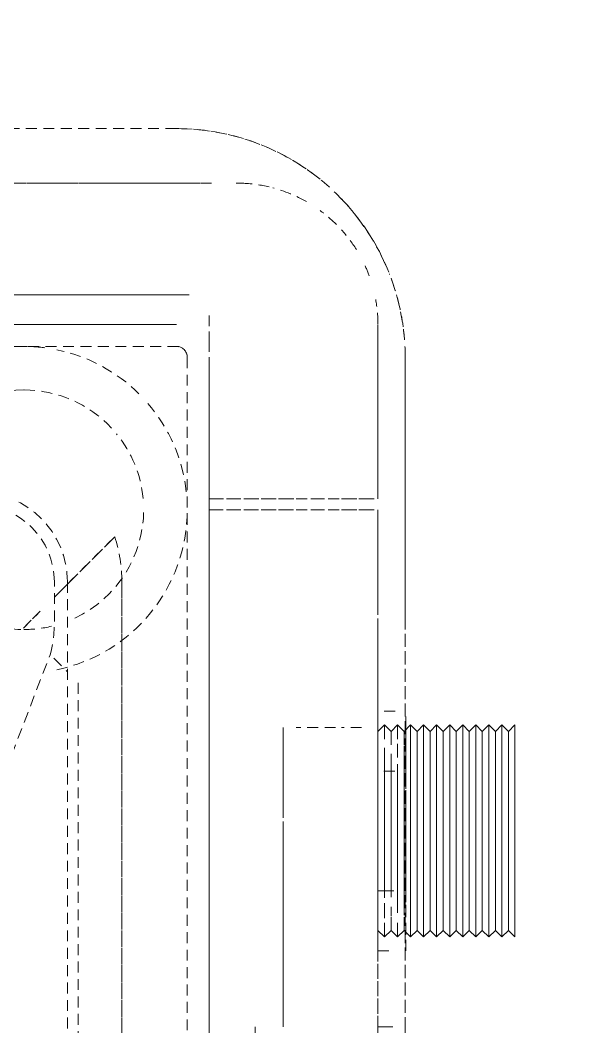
# Model space of a CAD drawing. Header units: millimetres. Extents: x -10915 to 62537, y -37640 to 44223.
# Drawn here: x 8009.2 to 8062, y 9044.8 to 9137.2 of the extents above; entities that cross this region are included whole.
import ezdxf

# ---------------------------------------------------------------- set-up
doc = ezdxf.new("R2010")
doc.units = ezdxf.units.MM
doc.linetypes.add('200_ШТРИХ_ш1п0_6_', pattern=[1.6, 1, -0.6])
doc.layers.add('Перекрытие штриховка', color=7, linetype='Continuous', lineweight=18)
doc.layers.add('Сантехника', color=7, linetype='Continuous', lineweight=18)

# ---------------------------------------------------------------- blocks, each defined once
blk = doc.blocks.new('Reece_Tap_Wolfen_Drinking-Fountain - 10 L_Stainless Steel-V42-План полов 4-го этажа')
at = {"layer": 'Сантехника', "lineweight": 9}
for p, q in [((-100.233, 165.07), (-99.634, 164.472)), ((-90.502, 165.07), (-100.233, 165.07)), ((-98.002, 165.07), (-90.502, 165.07)), ((-90.502, 165.07), (-83.002, 165.07)), ((-80.77, 165.07), (-90.502, 165.07)), ((-81.369, 164.472), (-80.77, 165.07)), ((-99.634, 164.472), (-100.233, 163.873)), ((-100.233, 163.873), (-99.634, 163.275)), ((-90.502, 163.873), (-100.233, 163.873)), ((-90.502, 164.472), (-99.634, 164.472)), ((-81.369, 164.472), (-90.502, 164.472)), ((-80.77, 163.873), (-90.502, 163.873)), ((-80.77, 163.873), (-81.369, 164.472)), ((-81.369, 163.275), (-80.77, 163.873)), ((-99.634, 163.275), (-100.233, 162.676)), ((-90.502, 163.275), (-99.634, 163.275)), ((-81.369, 163.275), (-90.502, 163.275)), ((-80.77, 162.676), (-81.369, 163.275)), ((-100.233, 162.676), (-99.634, 162.077)), ((-90.502, 162.676), (-100.233, 162.676)), ((-99.634, 162.077), (-100.233, 161.479)), ((-90.502, 162.077), (-99.634, 162.077)), ((-80.77, 162.676), (-90.502, 162.676)), ((-81.369, 162.077), (-90.502, 162.077)), ((-81.369, 162.077), (-80.77, 162.676)), ((-80.77, 161.479), (-81.369, 162.077)), ((-100.233, 161.479), (-99.634, 160.88)), ((-90.502, 161.479), (-100.233, 161.479)), ((-99.634, 160.88), (-100.233, 160.282)), ((-90.502, 160.88), (-99.634, 160.88)), ((-80.77, 161.479), (-90.502, 161.479)), ((-81.369, 160.88), (-90.502, 160.88)), ((-81.369, 160.88), (-80.77, 161.479)), ((-80.77, 160.282), (-81.369, 160.88)), ((-100.233, 160.282), (-99.634, 159.683)), ((-90.502, 160.282), (-100.233, 160.282)), ((-80.77, 160.282), (-90.502, 160.282)), ((-81.369, 159.683), (-80.77, 160.282)), ((-99.634, 159.683), (-100.233, 159.085)), ((-100.233, 159.085), (-99.634, 158.486)), ((-90.502, 159.085), (-100.233, 159.085)), ((-90.502, 159.683), (-99.634, 159.683)), ((-81.369, 159.683), (-90.502, 159.683)), ((-80.77, 159.085), (-90.502, 159.085)), ((-80.77, 159.085), (-81.369, 159.683)), ((-81.369, 158.486), (-80.77, 159.085)), ((-99.634, 158.486), (-100.233, 157.887)), ((-90.502, 158.486), (-99.634, 158.486)), ((-81.369, 158.486), (-90.502, 158.486)), ((-80.77, 157.887), (-81.369, 158.486)), ((-100.233, 157.887), (-99.634, 157.289)), ((-90.502, 157.887), (-100.233, 157.887)), ((-99.634, 157.289), (-100.233, 156.69)), ((-90.502, 157.289), (-99.634, 157.289)), ((-80.77, 157.887), (-90.502, 157.887)), ((-81.369, 157.289), (-90.502, 157.289)), ((-81.369, 157.289), (-80.77, 157.887)), ((-80.77, 156.69), (-81.369, 157.289)), ((-100.233, 156.69), (-99.634, 156.092)), ((-90.502, 156.69), (-100.233, 156.69)), ((-80.77, 156.69), (-90.502, 156.69)), ((-81.369, 156.092), (-80.77, 156.69)), ((-99.634, 156.092), (-100.233, 155.493)), ((-100.233, 155.493), (-99.634, 154.894)), ((-90.502, 155.493), (-100.233, 155.493)), ((-90.502, 156.092), (-99.634, 156.092)), ((-81.369, 156.092), (-90.502, 156.092)), ((-80.77, 155.493), (-90.502, 155.493)), ((-80.77, 155.493), (-81.369, 156.092)), ((-81.369, 154.894), (-80.77, 155.493))]:
    blk.add_line(p, q, dxfattribs=at)
at = {"layer": 'Сантехника', "color": 251, "lineweight": 9, "true_color": 0x666666}
for p, q in [((-90.502, 165.07), (-97.53, 165.07)), ((-83.473, 165.07), (-90.502, 165.07)), ((-91.249, 163.873), (-97.53, 163.873)), ((-92.201, 164.472), (-97.423, 164.472)), ((-83.83, 164.472), (-90.502, 164.472)), ((-84.011, 163.873), (-90.502, 163.873)), ((-92.201, 163.275), (-97.423, 163.275)), ((-84.363, 163.275), (-90.502, 163.275)), ((-92.816, 162.676), (-97.53, 162.676)), ((-92.359, 162.077), (-97.423, 162.077)), ((-90.502, 162.077), (-92.201, 162.077)), ((-90.502, 162.676), (-91.992, 162.676)), ((-83.473, 162.676), (-90.502, 162.676)), ((-83.581, 162.077), (-90.502, 162.077)), ((-92.816, 161.479), (-97.53, 161.479)), ((-93.084, 160.88), (-97.423, 160.88)), ((-90.502, 161.479), (-92.726, 161.479)), ((-90.502, 160.88), (-92.201, 160.88)), ((-83.473, 161.479), (-90.502, 161.479)), ((-83.581, 160.88), (-90.502, 160.88)), ((-93.447, 160.282), (-97.53, 160.282)), ((-90.502, 160.282), (-92.816, 160.282)), ((-83.473, 160.282), (-90.502, 160.282)), ((-94.15, 159.085), (-97.53, 159.085)), ((-90.502, 159.683), (-97.423, 159.683)), ((-90.502, 159.085), (-92.816, 159.085)), ((-83.581, 159.683), (-90.502, 159.683)), ((-83.473, 159.085), (-90.502, 159.085)), ((-90.502, 158.486), (-97.423, 158.486)), ((-83.581, 158.486), (-90.502, 158.486)), ((-90.502, 157.887), (-97.53, 157.887)), ((-90.502, 157.289), (-97.423, 157.289)), ((-83.473, 157.887), (-90.502, 157.887)), ((-83.581, 157.289), (-90.502, 157.289)), ((-90.502, 156.69), (-97.53, 156.69)), ((-83.473, 156.69), (-90.502, 156.69)), ((-90.502, 155.493), (-97.53, 155.493)), ((-90.502, 156.092), (-97.423, 156.092)), ((-83.581, 156.092), (-90.502, 156.092)), ((-83.473, 155.493), (-90.502, 155.493))]:
    blk.add_line(p, q, dxfattribs=at)
at = {"layer": 'Сантехника', "linetype": '200_ШТРИХ_ш1п0_6_'}
for p, q in [((134, 155), (-134, 155)), ((-100.028, 155.046), (-101.502, 155.046)), ((-100.233, 155.046), (-98.929, 155.046)), ((-93.252, 155.046), (-96.002, 155.046)), ((-92.702, 155.046), (-88.302, 155.046)), ((-92.702, 155.046), (-88.302, 155.046)), ((-85.002, 155.046), (-87.752, 155.046)), ((-82.074, 155.046), (-80.77, 155.046)), ((-79.502, 155.046), (-80.975, 155.046)), ((-136.365, 137), (-134.507, 137)), ((-155, 134), (-155, -134)), ((-113.375, 124), (91.412, 124)), ((-113.172, 124), (-111.974, 122.802)), ((-111.974, 122.802), (-113.172, 124)), ((-109.75, 122.802), (-113.375, 122.802)), ((-94.499, 117.742), (-106.665, 122.407))]:
    blk.add_line(p, q, dxfattribs=at)
at = {"layer": 'Сантехника', "color": 251, "linetype": '200_ШТРИХ_ш1п0_6_', "true_color": 0x666666}
for p, q in [((-110, 155), (-134, 155)), ((-112.494, 155), (-114, 155)), ((-110, 155), (-114, 155)), ((-111.736, 155), (-112.494, 155)), ((-110, 155), (-111.736, 155)), ((-110, 155), (110, 155)), ((110, 155), (-110, 155)), ((-95.265, 155.046), (-96.002, 155.046)), ((-85.002, 155.046), (-85.739, 155.046)), ((-121, 152.5), (-136.994, 152.5)), ((-121, 149.142), (-121, 152.166)), ((-120, 152.5), (-111.805, 152.5)), ((-120, 149.142), (-120, 152.154)), ((-121, 145), (-121, 148.941)), ((-120, 145), (-120, 148.926)), ((-121, 140.176), (-121, 144.766)), ((-120, 140.176), (-120, 144.748)), ((-121, 137), (-121, 139.925)), ((-120, 137), (-120, 139.906)), ((-149.994, 77.598), (-149.994, 137.235)), ((-137.846, 137), (-136.365, 137)), ((-134.507, 137), (-136.365, 137)), ((-134, 137), (-121, 137)), ((-120, 137), (-121, 137)), ((120, 137), (-120, 137)), ((-139.732, 135.185), (-139.732, 77.526)), ((-155, 134), (-155, 110)), ((-137, 134), (-137, 77.598)), ((-11.048, 129), (-113.375, 129)), ((-113.375, 129), (-11.048, 129)), ((-117.51, 128.338), (-113.172, 124)), ((-113.172, 124), (-117.51, 128.338)), ((-104.106, 125), (91.412, 125)), ((-104.106, 125), (91.412, 125)), ((-106.363, 122.743), (-105.106, 124)), ((-106.363, 122.743), (-105.106, 124)), ((-110.675, 121.503), (-109.139, 119.967)), ((-109.139, 119.967), (-110.675, 121.503))]:
    blk.add_line(p, q, dxfattribs=at)
at = {"layer": 'Сантехника', "color": 253, "linetype": '200_ШТРИХ_ш1п0_6_', "true_color": 0xa3a3a3}
for p, q in [((110, 155), (-110, 155)), ((-98.28, 155.046), (-100.028, 155.046)), ((-96.002, 155.046), (-100.028, 155.046)), ((-95.367, 155.046), (-93.02, 155.046)), ((-93.252, 155.046), (-95.265, 155.046)), ((-87.752, 155.046), (-93.252, 155.046)), ((-93.02, 155.046), (-90.502, 155.046)), ((-92.407, 155.046), (-90.502, 155.046)), ((-92.407, 155.046), (-90.502, 155.046)), ((-90.502, 155.046), (-85.636, 155.046)), ((-89.932, 155.046), (-89.402, 155.046)), ((-89.932, 155.046), (-89.402, 155.046)), ((-88.946, 155.046), (-88.302, 155.046)), ((-88.946, 155.046), (-88.302, 155.046)), ((-85.739, 155.046), (-87.752, 155.046)), ((-80.975, 155.046), (-85.002, 155.046)), ((-80.975, 155.046), (-82.724, 155.046)), ((-101.502, 154.076), (-101.502, 152.5)), ((-96.002, 154.035), (-96.002, 152.5)), ((-96.002, 154.035), (-96.002, 152.5)), ((-85.002, 152.5), (-85.002, 153.953)), ((-85.002, 152.5), (-85.002, 153.953)), ((-79.502, 152.5), (-79.502, 153.912)), ((-136.994, 152.5), (-121, 152.5)), ((-121, 152.166), (-121, 149.142)), ((-111.805, 152.5), (-120, 152.5)), ((-120, 152.5), (-111.805, 152.5)), ((-120, 152.154), (-120, 149.142)), ((-120, 152.154), (-120, 149.142)), ((-111.805, 152.5), (-110.334, 152.5)), ((-110, 152.5), (109.924, 152.5)), ((-121, 148.941), (-121, 145)), ((-120, 148.926), (-120, 145)), ((-120, 148.926), (-120, 145)), ((-121, 144.766), (-121, 140.176)), ((-120, 144.748), (-120, 140.176)), ((-120, 144.748), (-120, 140.176)), ((-54.355, 141.218), (-72.514, 141.218)), ((-49.801, 141.218), (-72.514, 141.218)), ((-121, 139.925), (-121, 137)), ((-120, 139.906), (-120, 137)), ((-120, 139.906), (-120, 137)), ((-149.994, 137.235), (-149.994, 100)), ((-134.507, 137), (-136.365, 137)), ((-136.365, 137), (-134.507, 137)), ((-121, 137), (-134, 137)), ((-121, 137), (-120, 137)), ((-120, 137), (120, 137)), ((120, 137), (-120, 137)), ((-139.732, 77.526), (-139.732, 135.185)), ((-134, 135), (134, 135)), ((-134, 135), (134, 135)), ((-137, 77.598), (-137, 134)), ((-135, -134), (-135, 134)), ((-135, -134), (-135, 134))]:
    blk.add_line(p, q, dxfattribs=at)
at = {"layer": 'Сантехника', "color": 253, "lineweight": 9, "true_color": 0xa3a3a3}
for p, q in [((-99.634, 154.894), (-100.233, 154.296)), ((-98.411, 154.894), (-99.634, 154.894)), ((-90.502, 154.894), (-96.701, 154.894)), ((-84.423, 154.894), (-90.502, 154.894)), ((-81.369, 154.894), (-82.593, 154.894)), ((-80.77, 154.296), (-81.369, 154.894)), ((-65.338, 155), (-72.514, 155)), ((-71.679, 155), (-72.514, 155)), ((-100.233, 154.296), (-99.634, 153.697)), ((-99.634, 153.697), (-100.233, 153.099)), ((-98.411, 153.697), (-99.634, 153.697)), ((-90.502, 153.697), (-96.58, 153.697)), ((-84.423, 153.697), (-90.502, 153.697)), ((-81.369, 153.697), (-82.593, 153.697)), ((-81.369, 153.697), (-80.77, 154.296)), ((-80.77, 153.099), (-81.369, 153.697)), ((-72.514, 153.86), (-72.514, 152.5)), ((-100.233, 153.099), (-99.634, 152.5)), ((-98.929, 153.099), (-100.233, 153.099)), ((-90.502, 153.099), (-96.647, 153.099)), ((-84.357, 153.099), (-90.502, 153.099)), ((-80.77, 153.099), (-82.074, 153.099)), ((-81.369, 152.5), (-80.77, 153.099))]:
    blk.add_line(p, q, dxfattribs=at)
at = {"layer": 'Сантехника', "color": 9, "lineweight": 9, "true_color": 0xc7c7c7}
for p, q in [((-97.423, 154.894), (-98.33, 154.894)), ((-96.701, 154.894), (-98.33, 154.894)), ((-90.502, 154.894), (-96.358, 154.894)), ((-84.423, 154.894), (-90.502, 154.894)), ((-82.759, 154.894), (-84.423, 154.894)), ((-98.929, 154.296), (-100.233, 154.296)), ((-98.929, 154.296), (-100.233, 154.296)), ((-96.58, 153.697), (-97.587, 153.697)), ((-90.502, 154.296), (-96.647, 154.296)), ((-90.502, 153.697), (-96.58, 153.697)), ((-84.357, 154.296), (-90.502, 154.296)), ((-84.423, 153.697), (-89.755, 153.697)), ((-82.673, 153.697), (-83.521, 153.697)), ((-82.673, 153.697), (-83.521, 153.697)), ((-80.77, 154.296), (-82.074, 154.296)), ((-96.647, 153.099), (-98.124, 153.099)), ((-90.502, 153.099), (-96.647, 153.099)), ((-84.357, 153.099), (-90.128, 153.099)), ((-82.494, 153.099), (-83.869, 153.099)), ((-82.494, 153.099), (-83.473, 153.099)), ((-98.411, 152.5), (-99.634, 152.5)), ((-90.502, 152.5), (-96.58, 152.5)), ((-96.314, 152.5), (-90.502, 152.5)), ((-96.314, 152.5), (-90.502, 152.5)), ((-90.502, 152.5), (-84.689, 152.5)), ((-90.502, 152.5), (-84.689, 152.5)), ((-84.423, 152.5), (-90.502, 152.5)), ((-81.369, 152.5), (-82.593, 152.5)), ((-72.514, 152.5), (-71.679, 152.5)), ((-72.514, 152.5), (-69.232, 152.5))]:
    blk.add_line(p, q, dxfattribs=at)
at = {"layer": 'Сантехника', "color": 9, "linetype": '200_ШТРИХ_ш1п0_6_', "true_color": 0xc7c7c7}
for p, q in [((-97.053, 155.046), (-98.28, 155.046)), ((-97.383, 155.046), (-96.044, 155.046)), ((-95.367, 155.046), (-90.502, 155.046)), ((-92.702, 155.046), (-92.407, 155.046)), ((-92.702, 155.046), (-92.407, 155.046)), ((-90.502, 155.046), (-89.932, 155.046)), ((-90.502, 155.046), (-89.932, 155.046)), ((-90.502, 155.046), (-85.636, 155.046)), ((-89.402, 155.046), (-88.946, 155.046)), ((-89.402, 155.046), (-88.946, 155.046)), ((-84.959, 155.046), (-83.621, 155.046)), ((-82.724, 155.046), (-83.951, 155.046)), ((-111.805, 152.5), (-120, 152.5)), ((-120, 152.5), (-111.805, 152.5)), ((-120, 152.154), (-120, 149.142)), ((-120, 149.142), (-120, 152.154)), ((-110.334, 152.5), (-111.805, 152.5)), ((-111.805, 152.5), (-110.334, 152.5)), ((-98.28, 152.5), (-110, 152.5)), ((-110, 152.5), (-98.28, 152.5)), ((-101.502, 152.5), (-96.002, 152.5)), ((-98.929, 152.5), (-100.233, 152.5)), ((-98.929, 152.5), (-99.901, 152.5)), ((-96.002, 152.5), (-85.002, 152.5)), ((-90.502, 152.5), (-95.367, 152.5)), ((-88.302, 152.5), (-92.702, 152.5)), ((-88.302, 152.5), (-92.702, 152.5)), ((-85.636, 152.5), (-90.502, 152.5)), ((-85.002, 152.5), (-79.502, 152.5)), ((-72.514, 152.5), (-82.724, 152.5)), ((-82.724, 152.5), (-72.514, 152.5)), ((-80.77, 152.5), (-82.074, 152.5)), ((-72.514, 152.5), (-71.679, 152.5)), ((-72.514, 152.5), (-49.801, 152.5)), ((-100, 151), (-100, 149.142)), ((-120, 148.926), (-120, 145)), ((-120, 145), (-120, 148.926)), ((-100, 148.617), (-100, 145)), ((-120, 144.748), (-120, 140.176)), ((-120, 140.176), (-120, 144.748)), ((-90.371, 143.804), (-100, 143.804)), ((-72.514, 143.804), (-100, 143.804)), ((-90.371, 143.804), (-72.514, 143.804)), ((-120, 139.906), (-120, 137)), ((-120, 137), (-120, 139.906)), ((-121, 137), (-134, 137)), ((-134, 137), (-121, 137)), ((-120, 137), (120, 137)), ((120, 137), (-120, 137))]:
    blk.add_line(p, q, dxfattribs=at)
at = {"layer": 'Сантехника', "color": 254, "linetype": '200_ШТРИХ_ш1п0_6_', "true_color": 0xdddddd}
for p, q in [((-89.184, 155.046), (-91.925, 155.046)), ((-96.002, 154.035), (-96.002, 152.5)), ((-85.002, 153.953), (-85.002, 152.5)), ((-111.805, 152.5), (-120, 152.5)), ((-120, 152.154), (-120, 149.142)), ((-110.334, 152.5), (-111.805, 152.5)), ((-111.805, 152.5), (-110.334, 152.5)), ((-100, 152.5), (-110, 152.5)), ((-110, 152.5), (-100, 152.5)), ((-100, 152.5), (-98.28, 152.5)), ((-100, 152.5), (-98.717, 152.5)), ((-96.997, 152.5), (-98.28, 152.5)), ((-98.28, 152.5), (-96.997, 152.5)), ((-98.28, 152.5), (-97.053, 152.5)), ((-96.044, 152.5), (-97.383, 152.5)), ((-96.002, 152.5), (-95.265, 152.5)), ((-93.02, 152.5), (-95.367, 152.5)), ((-90.502, 152.5), (-93.02, 152.5)), ((-85.636, 152.5), (-90.502, 152.5)), ((-85.739, 152.5), (-85.002, 152.5)), ((-83.621, 152.5), (-84.959, 152.5)), ((-82.724, 152.5), (-84.006, 152.5)), ((-84.006, 152.5), (-82.724, 152.5)), ((-83.951, 152.5), (-82.724, 152.5)), ((-82.724, 152.5), (-72.514, 152.5)), ((-72.514, 152.5), (-82.724, 152.5)), ((-100, 151), (-100, 149.142)), ((-120, 148.926), (-120, 145)), ((-100, 148.617), (-100, 145)), ((-120, 144.748), (-120, 140.176)), ((-97.021, 143.804), (-100, 143.804)), ((-72.514, 143.804), (-100, 143.804)), ((-90.371, 143.804), (-97.021, 143.804)), ((-90.371, 143.804), (-72.514, 143.804)), ((-120, 139.906), (-120, 137)), ((120, 137), (-120, 137))]:
    blk.add_line(p, q, dxfattribs=at)
at = {"layer": 'Сантехника', "color": 254, "lineweight": 9, "true_color": 0xdddddd}
for p, q in [((-97.254, 154.296), (-98.51, 154.296)), ((-97.53, 154.296), (-98.51, 154.296)), ((-90.502, 154.296), (-96.647, 154.296)), ((-84.357, 154.296), (-89.382, 154.296)), ((-82.982, 154.296), (-84.357, 154.296)), ((-96.58, 152.5), (-98.33, 152.5)), ((-97.423, 152.5), (-98.33, 152.5)), ((-98.002, 152.5), (-96.997, 152.5)), ((-98.002, 152.5), (-96.997, 152.5)), ((-90.502, 152.5), (-96.58, 152.5)), ((-84.423, 152.5), (-90.502, 152.5)), ((-82.673, 152.5), (-84.423, 152.5)), ((-84.006, 152.5), (-83.002, 152.5)), ((-82.673, 152.5), (-83.581, 152.5))]:
    blk.add_line(p, q, dxfattribs=at)
at = {"layer": 'Сантехника', "color": 254, "linetype": '200_ШТРИХ_ш1п0_6_', "true_color": 0xeaeaea}
for p, q in [((-110.334, 152.5), (-111.805, 152.5)), ((-100, 152.5), (-110, 152.5)), ((-100, 152.5), (-98.28, 152.5)), ((-100, 152.5), (-98.717, 152.5)), ((-98.316, 152.5), (-97.021, 152.5)), ((-98.28, 152.5), (-96.997, 152.5)), ((-85.636, 152.5), (-95.367, 152.5)), ((-95.367, 152.5), (-85.636, 152.5)), ((-95.265, 152.5), (-94.391, 152.5)), ((-94.391, 152.5), (-93.252, 152.5)), ((-92.627, 152.5), (-92.702, 152.5)), ((-91.071, 152.5), (-92.702, 152.5)), ((-91.071, 152.5), (-92.627, 152.5)), ((-91.925, 152.5), (-89.078, 152.5)), ((-88.596, 152.5), (-90.502, 152.5)), ((-88.946, 152.5), (-90.502, 152.5)), ((-88.596, 152.5), (-88.946, 152.5)), ((-87.752, 152.5), (-85.739, 152.5)), ((-84.006, 152.5), (-82.724, 152.5)), ((-82.724, 152.5), (-84.006, 152.5)), ((-82.724, 152.5), (-72.514, 152.5)), ((-72.514, 152.5), (-82.724, 152.5)), ((-100, 151), (-100, 149.142)), ((-100, 148.617), (-100, 145)), ((-92.742, 143.804), (-100, 143.804)), ((-72.514, 143.804), (-100, 143.804)), ((-90.371, 143.804), (-92.742, 143.804)), ((-90.371, 143.804), (-72.514, 143.804)), ((-120, 137), (120, 137)), ((-120, 137), (120, 137))]:
    blk.add_line(p, q, dxfattribs=at)
at = {"layer": 'Сантехника', "color": 7, "linetype": '200_ШТРИХ_ш1п0_6_', "true_color": 0xfdfdfd}
for p, q in [((-98.28, 152.5), (-100, 152.5)), ((-100, 152.5), (-98.28, 152.5)), ((-98.28, 152.5), (-100, 152.5)), ((-100, 152.5), (-98.28, 152.5)), ((-100, 152.5), (-98.717, 152.5)), ((-100, 152.5), (-98.28, 152.5)), ((-100, 152.5), (-98.717, 152.5)), ((-100, 152.5), (-98.28, 152.5)), ((-100, 152.5), (-98.717, 152.5)), ((-100, 152.5), (-98.28, 152.5)), ((-100, 152.5), (-98.717, 152.5)), ((-100, 152.5), (-98.28, 152.5)), ((-100, 152.5), (-98.717, 152.5)), ((-100, 152.5), (-98.28, 152.5)), ((-100, 152.5), (-98.717, 152.5)), ((-100, 152.5), (-98.28, 152.5)), ((-100, 152.5), (-98.717, 152.5)), ((-100, 152.5), (-98.28, 152.5)), ((-100, 152.5), (-98.717, 152.5)), ((-100, 152.5), (-98.28, 152.5)), ((-100, 152.5), (-98.717, 152.5)), ((-100, 152.5), (-98.28, 152.5)), ((-100, 152.5), (-98.717, 152.5)), ((-100, 152.5), (-98.28, 152.5)), ((-100, 152.5), (-98.717, 152.5)), ((-100, 152.5), (-98.28, 152.5)), ((-100, 152.5), (-98.717, 152.5)), ((-100, 152.5), (-98.28, 152.5)), ((-100, 152.5), (-98.717, 152.5)), ((-100, 152.5), (-98.28, 152.5)), ((-100, 152.5), (-98.717, 152.5)), ((-100, 152.5), (-98.28, 152.5)), ((-100, 152.5), (-98.717, 152.5)), ((-100, 152.5), (-98.28, 152.5)), ((-100, 152.5), (-98.717, 152.5)), ((-100, 152.5), (-98.28, 152.5)), ((-100, 152.5), (-98.717, 152.5)), ((-100, 152.5), (-98.28, 152.5)), ((-100, 152.5), (-98.717, 152.5)), ((-98.316, 152.5), (-97.021, 152.5)), ((-98.316, 152.5), (-97.021, 152.5)), ((-98.316, 152.5), (-97.021, 152.5)), ((-98.316, 152.5), (-97.021, 152.5)), ((-98.316, 152.5), (-97.021, 152.5)), ((-98.316, 152.5), (-97.021, 152.5)), ((-98.316, 152.5), (-97.021, 152.5)), ((-98.316, 152.5), (-97.021, 152.5)), ((-98.316, 152.5), (-97.021, 152.5)), ((-98.316, 152.5), (-97.021, 152.5)), ((-98.316, 152.5), (-97.021, 152.5)), ((-98.316, 152.5), (-97.021, 152.5)), ((-98.316, 152.5), (-97.021, 152.5)), ((-98.316, 152.5), (-97.021, 152.5)), ((-98.316, 152.5), (-97.021, 152.5)), ((-98.316, 152.5), (-97.021, 152.5)), ((-98.316, 152.5), (-97.021, 152.5)), ((-98.316, 152.5), (-97.021, 152.5)), ((-98.316, 152.5), (-97.021, 152.5)), ((-96.997, 152.5), (-98.28, 152.5)), ((-98.28, 152.5), (-96.997, 152.5)), ((-96.997, 152.5), (-98.28, 152.5)), ((-98.28, 152.5), (-96.997, 152.5)), ((-98.28, 152.5), (-96.997, 152.5)), ((-98.28, 152.5), (-96.997, 152.5)), ((-98.28, 152.5), (-96.997, 152.5)), ((-98.28, 152.5), (-96.997, 152.5)), ((-98.28, 152.5), (-96.997, 152.5)), ((-98.28, 152.5), (-96.997, 152.5)), ((-98.28, 152.5), (-96.997, 152.5)), ((-98.28, 152.5), (-96.997, 152.5)), ((-98.28, 152.5), (-96.997, 152.5)), ((-98.28, 152.5), (-96.997, 152.5)), ((-98.28, 152.5), (-96.997, 152.5)), ((-98.28, 152.5), (-96.997, 152.5)), ((-98.28, 152.5), (-96.997, 152.5)), ((-98.28, 152.5), (-96.997, 152.5)), ((-98.28, 152.5), (-96.997, 152.5)), ((-98.28, 152.5), (-96.997, 152.5)), ((-98.28, 152.5), (-96.997, 152.5)), ((-98.28, 152.5), (-96.997, 152.5)), ((-85.636, 152.5), (-95.367, 152.5)), ((-95.367, 152.5), (-85.636, 152.5)), ((-85.636, 152.5), (-95.367, 152.5)), ((-95.367, 152.5), (-85.636, 152.5)), ((-95.367, 152.5), (-85.636, 152.5)), ((-95.367, 152.5), (-85.636, 152.5)), ((-95.367, 152.5), (-85.636, 152.5)), ((-95.367, 152.5), (-85.636, 152.5)), ((-95.367, 152.5), (-85.636, 152.5)), ((-95.367, 152.5), (-85.636, 152.5)), ((-95.367, 152.5), (-85.636, 152.5)), ((-95.367, 152.5), (-85.636, 152.5)), ((-95.367, 152.5), (-85.636, 152.5)), ((-95.367, 152.5), (-85.636, 152.5)), ((-95.367, 152.5), (-85.636, 152.5)), ((-95.367, 152.5), (-85.636, 152.5)), ((-95.367, 152.5), (-85.636, 152.5)), ((-95.367, 152.5), (-85.636, 152.5)), ((-95.367, 152.5), (-85.636, 152.5)), ((-95.367, 152.5), (-85.636, 152.5)), ((-95.367, 152.5), (-85.636, 152.5)), ((-95.367, 152.5), (-85.636, 152.5)), ((-95.367, 152.5), (-85.636, 152.5)), ((-94.996, 152.5), (-93.029, 152.5)), ((-94.996, 152.5), (-93.029, 152.5)), ((-94.996, 152.5), (-93.029, 152.5)), ((-94.996, 152.5), (-93.029, 152.5)), ((-94.996, 152.5), (-93.029, 152.5)), ((-94.996, 152.5), (-93.029, 152.5)), ((-94.996, 152.5), (-93.029, 152.5)), ((-94.996, 152.5), (-93.029, 152.5)), ((-94.996, 152.5), (-93.029, 152.5)), ((-94.996, 152.5), (-93.029, 152.5)), ((-94.996, 152.5), (-93.029, 152.5)), ((-94.996, 152.5), (-93.029, 152.5)), ((-94.996, 152.5), (-93.029, 152.5)), ((-94.996, 152.5), (-93.029, 152.5)), ((-94.996, 152.5), (-93.029, 152.5)), ((-94.996, 152.5), (-93.029, 152.5)), ((-94.996, 152.5), (-93.029, 152.5)), ((-94.996, 152.5), (-93.029, 152.5)), ((-94.996, 152.5), (-93.029, 152.5)), ((-94.996, 152.5), (-93.029, 152.5)), ((-92.742, 152.5), (-90.503, 152.5)), ((-92.742, 152.5), (-90.503, 152.5)), ((-92.742, 152.5), (-90.503, 152.5)), ((-92.742, 152.5), (-90.503, 152.5)), ((-92.742, 152.5), (-90.503, 152.5)), ((-92.742, 152.5), (-90.503, 152.5)), ((-92.742, 152.5), (-90.503, 152.5)), ((-92.742, 152.5), (-90.503, 152.5)), ((-92.742, 152.5), (-90.503, 152.5)), ((-92.742, 152.5), (-90.503, 152.5)), ((-92.742, 152.5), (-90.503, 152.5)), ((-92.742, 152.5), (-90.503, 152.5)), ((-92.742, 152.5), (-90.503, 152.5)), ((-92.742, 152.5), (-90.503, 152.5)), ((-92.742, 152.5), (-90.503, 152.5)), ((-92.742, 152.5), (-90.503, 152.5)), ((-92.742, 152.5), (-90.503, 152.5)), ((-92.742, 152.5), (-90.503, 152.5)), ((-92.742, 152.5), (-90.503, 152.5)), ((-92.742, 152.5), (-90.503, 152.5)), ((-85.636, 152.5), (-90.371, 152.5)), ((-85.636, 152.5), (-90.371, 152.5)), ((-85.636, 152.5), (-90.371, 152.5)), ((-85.636, 152.5), (-90.371, 152.5)), ((-85.636, 152.5), (-90.371, 152.5)), ((-85.636, 152.5), (-90.371, 152.5)), ((-85.636, 152.5), (-90.371, 152.5)), ((-85.636, 152.5), (-90.371, 152.5)), ((-85.636, 152.5), (-90.371, 152.5)), ((-85.636, 152.5), (-90.371, 152.5)), ((-85.636, 152.5), (-90.371, 152.5)), ((-85.636, 152.5), (-90.371, 152.5)), ((-85.636, 152.5), (-90.371, 152.5)), ((-85.636, 152.5), (-90.371, 152.5)), ((-85.636, 152.5), (-90.371, 152.5)), ((-85.636, 152.5), (-90.371, 152.5)), ((-85.636, 152.5), (-90.371, 152.5)), ((-85.636, 152.5), (-90.371, 152.5)), ((-85.636, 152.5), (-90.371, 152.5)), ((-85.636, 152.5), (-90.371, 152.5)), ((-82.724, 152.5), (-84.006, 152.5)), ((-84.006, 152.5), (-82.724, 152.5)), ((-82.724, 152.5), (-84.006, 152.5)), ((-84.006, 152.5), (-82.724, 152.5)), ((-82.724, 152.5), (-84.006, 152.5)), ((-84.006, 152.5), (-82.724, 152.5)), ((-82.724, 152.5), (-84.006, 152.5)), ((-84.006, 152.5), (-82.724, 152.5)), ((-82.724, 152.5), (-84.006, 152.5)), ((-84.006, 152.5), (-82.724, 152.5)), ((-82.724, 152.5), (-84.006, 152.5)), ((-84.006, 152.5), (-82.724, 152.5)), ((-82.724, 152.5), (-84.006, 152.5)), ((-84.006, 152.5), (-82.724, 152.5)), ((-82.724, 152.5), (-84.006, 152.5)), ((-84.006, 152.5), (-82.724, 152.5)), ((-82.724, 152.5), (-84.006, 152.5)), ((-84.006, 152.5), (-82.724, 152.5)), ((-82.724, 152.5), (-84.006, 152.5)), ((-84.006, 152.5), (-82.724, 152.5)), ((-82.724, 152.5), (-84.006, 152.5)), ((-84.006, 152.5), (-82.724, 152.5)), ((-82.724, 152.5), (-84.006, 152.5)), ((-84.006, 152.5), (-82.724, 152.5)), ((-82.724, 152.5), (-84.006, 152.5)), ((-84.006, 152.5), (-82.724, 152.5)), ((-82.724, 152.5), (-84.006, 152.5)), ((-84.006, 152.5), (-82.724, 152.5)), ((-82.724, 152.5), (-84.006, 152.5)), ((-84.006, 152.5), (-82.724, 152.5)), ((-82.724, 152.5), (-84.006, 152.5)), ((-84.006, 152.5), (-82.724, 152.5)), ((-82.724, 152.5), (-84.006, 152.5)), ((-84.006, 152.5), (-82.724, 152.5)), ((-82.724, 152.5), (-84.006, 152.5)), ((-84.006, 152.5), (-82.724, 152.5)), ((-82.724, 152.5), (-84.006, 152.5)), ((-84.006, 152.5), (-82.724, 152.5)), ((-82.724, 152.5), (-84.006, 152.5)), ((-84.006, 152.5), (-82.724, 152.5)), ((-82.724, 152.5), (-84.006, 152.5)), ((-72.514, 152.5), (-82.724, 152.5)), ((-82.724, 152.5), (-72.514, 152.5)), ((-72.514, 152.5), (-82.724, 152.5)), ((-82.724, 152.5), (-72.514, 152.5)), ((-72.514, 152.5), (-82.724, 152.5)), ((-82.724, 152.5), (-72.514, 152.5)), ((-72.514, 152.5), (-82.724, 152.5)), ((-82.724, 152.5), (-72.514, 152.5)), ((-72.514, 152.5), (-82.724, 152.5)), ((-82.724, 152.5), (-72.514, 152.5)), ((-72.514, 152.5), (-82.724, 152.5)), ((-82.724, 152.5), (-72.514, 152.5)), ((-72.514, 152.5), (-82.724, 152.5)), ((-82.724, 152.5), (-72.514, 152.5)), ((-72.514, 152.5), (-82.724, 152.5)), ((-82.724, 152.5), (-72.514, 152.5)), ((-72.514, 152.5), (-82.724, 152.5)), ((-82.724, 152.5), (-72.514, 152.5)), ((-72.514, 152.5), (-82.724, 152.5)), ((-82.724, 152.5), (-72.514, 152.5)), ((-72.514, 152.5), (-82.724, 152.5)), ((-82.724, 152.5), (-72.514, 152.5)), ((-72.514, 152.5), (-82.724, 152.5)), ((-82.724, 152.5), (-72.514, 152.5)), ((-72.514, 152.5), (-82.724, 152.5)), ((-82.724, 152.5), (-72.514, 152.5)), ((-72.514, 152.5), (-82.724, 152.5)), ((-82.724, 152.5), (-72.514, 152.5)), ((-72.514, 152.5), (-82.724, 152.5)), ((-82.724, 152.5), (-72.514, 152.5)), ((-72.514, 152.5), (-82.724, 152.5)), ((-82.724, 152.5), (-72.514, 152.5)), ((-72.514, 152.5), (-82.724, 152.5)), ((-82.724, 152.5), (-72.514, 152.5)), ((-72.514, 152.5), (-82.724, 152.5)), ((-82.724, 152.5), (-72.514, 152.5)), ((-72.514, 152.5), (-82.724, 152.5)), ((-82.724, 152.5), (-72.514, 152.5)), ((-72.514, 152.5), (-82.724, 152.5)), ((-100, 151), (-100, 149.142)), ((-100, 151), (-100, 149.142)), ((-100, 151), (-100, 149.142)), ((-100, 151), (-100, 149.142)), ((-100, 151), (-100, 149.142)), ((-100, 151), (-100, 149.142)), ((-100, 151), (-100, 149.142)), ((-100, 151), (-100, 149.142)), ((-100, 151), (-100, 149.142)), ((-100, 151), (-100, 149.142)), ((-100, 151), (-100, 149.142)), ((-100, 151), (-100, 149.142)), ((-100, 151), (-100, 149.142)), ((-100, 151), (-100, 149.142)), ((-100, 151), (-100, 149.142)), ((-100, 151), (-100, 149.142)), ((-100, 151), (-100, 149.142)), ((-100, 148.617), (-100, 145)), ((-100, 148.617), (-100, 145)), ((-100, 148.617), (-100, 145)), ((-100, 148.617), (-100, 145)), ((-100, 148.617), (-100, 145)), ((-100, 148.617), (-100, 145)), ((-100, 148.617), (-100, 145)), ((-100, 148.617), (-100, 145)), ((-100, 148.617), (-100, 145)), ((-100, 148.617), (-100, 145)), ((-100, 148.617), (-100, 145)), ((-100, 148.617), (-100, 145)), ((-100, 148.617), (-100, 145)), ((-100, 148.617), (-100, 145)), ((-100, 148.617), (-100, 145)), ((-100, 148.617), (-100, 145)), ((-100, 148.617), (-100, 145)), ((-90.371, 143.804), (-100, 143.804)), ((-72.514, 143.804), (-100, 143.804)), ((-90.371, 143.804), (-100, 143.804)), ((-72.514, 143.804), (-100, 143.804)), ((-92.742, 143.804), (-100, 143.804)), ((-72.514, 143.804), (-100, 143.804)), ((-92.742, 143.804), (-100, 143.804)), ((-72.514, 143.804), (-100, 143.804)), ((-98.717, 143.804), (-100, 143.804)), ((-72.514, 143.804), (-100, 143.804)), ((-98.717, 143.804), (-100, 143.804)), ((-72.514, 143.804), (-100, 143.804)), ((-94.996, 143.804), (-100, 143.804)), ((-72.514, 143.804), (-100, 143.804)), ((-92.742, 143.804), (-100, 143.804)), ((-72.514, 143.804), (-100, 143.804)), ((-98.717, 143.804), (-100, 143.804)), ((-72.514, 143.804), (-100, 143.804)), ((-90.371, 143.804), (-100, 143.804)), ((-72.514, 143.804), (-100, 143.804)), ((-98.717, 143.804), (-100, 143.804)), ((-72.514, 143.804), (-100, 143.804)), ((-98.717, 143.804), (-100, 143.804)), ((-72.514, 143.804), (-100, 143.804)), ((-98.717, 143.804), (-100, 143.804)), ((-72.514, 143.804), (-100, 143.804)), ((-94.996, 143.804), (-100, 143.804)), ((-72.514, 143.804), (-100, 143.804)), ((-90.371, 143.804), (-100, 143.804)), ((-72.514, 143.804), (-100, 143.804)), ((-97.021, 143.804), (-100, 143.804)), ((-72.514, 143.804), (-100, 143.804)), ((-98.717, 143.804), (-100, 143.804)), ((-72.514, 143.804), (-100, 143.804)), ((-94.996, 143.804), (-98.717, 143.804)), ((-92.742, 143.804), (-98.717, 143.804)), ((-97.021, 143.804), (-98.717, 143.804)), ((-90.371, 143.804), (-98.717, 143.804)), ((-94.996, 143.804), (-98.717, 143.804)), ((-94.996, 143.804), (-98.717, 143.804)), ((-94.996, 143.804), (-98.717, 143.804)), ((-94.996, 143.804), (-97.021, 143.804)), ((-94.996, 143.804), (-97.021, 143.804)), ((-90.371, 143.804), (-94.996, 143.804)), ((-90.371, 143.804), (-94.996, 143.804)), ((-90.371, 143.804), (-94.996, 143.804)), ((-90.371, 143.804), (-94.996, 143.804)), ((-90.371, 143.804), (-94.996, 143.804)), ((-90.371, 143.804), (-94.996, 143.804)), ((-90.371, 143.804), (-94.996, 143.804)), ((-90.371, 143.804), (-94.996, 143.804)), ((-90.371, 143.804), (-92.742, 143.804)), ((-90.371, 143.804), (-92.742, 143.804)), ((-90.371, 143.804), (-92.742, 143.804)), ((-90.371, 143.804), (-92.742, 143.804)), ((-90.371, 143.804), (-72.514, 143.804)), ((-90.371, 143.804), (-72.514, 143.804)), ((-90.371, 143.804), (-72.514, 143.804)), ((-90.371, 143.804), (-72.514, 143.804)), ((-90.371, 143.804), (-72.514, 143.804)), ((-90.371, 143.804), (-72.514, 143.804)), ((-90.371, 143.804), (-72.514, 143.804)), ((-90.371, 143.804), (-72.514, 143.804)), ((-90.371, 143.804), (-72.514, 143.804)), ((-90.371, 143.804), (-72.514, 143.804)), ((-90.371, 143.804), (-72.514, 143.804)), ((-90.371, 143.804), (-72.514, 143.804)), ((-90.371, 143.804), (-72.514, 143.804)), ((-90.371, 143.804), (-72.514, 143.804)), ((-90.371, 143.804), (-72.514, 143.804)), ((-90.371, 143.804), (-72.514, 143.804)), ((-90.371, 143.804), (-72.514, 143.804))]:
    blk.add_line(p, q, dxfattribs=at)
at = {"layer": 'Сантехника', "color": 7, "linetype": '200_ШТРИХ_ш1п0_6_', "true_color": 0xfcfcfc}
for p, q in [((-100, 152.5), (-98.28, 152.5)), ((-100, 152.5), (-98.717, 152.5)), ((-98.316, 152.5), (-97.021, 152.5)), ((-98.28, 152.5), (-96.997, 152.5)), ((-95.367, 152.5), (-85.636, 152.5)), ((-94.996, 152.5), (-93.029, 152.5)), ((-92.742, 152.5), (-90.503, 152.5)), ((-85.636, 152.5), (-90.371, 152.5)), ((-84.006, 152.5), (-82.724, 152.5)), ((-82.724, 152.5), (-84.006, 152.5)), ((-82.724, 152.5), (-72.514, 152.5)), ((-72.514, 152.5), (-82.724, 152.5)), ((-100, 151), (-100, 149.142)), ((-100, 148.617), (-100, 145)), ((-97.021, 143.804), (-100, 143.804)), ((-72.514, 143.804), (-100, 143.804)), ((-90.371, 143.804), (-97.021, 143.804)), ((-90.371, 143.804), (-72.514, 143.804))]:
    blk.add_line(p, q, dxfattribs=at)
at = {"layer": 'Сантехника', "color": 7, "linetype": '200_ШТРИХ_ш1п0_6_', "true_color": 0xfafafa}
for p, q in [((-100, 152.5), (-98.28, 152.5)), ((-100, 152.5), (-98.717, 152.5)), ((-98.316, 152.5), (-97.021, 152.5)), ((-98.28, 152.5), (-96.997, 152.5)), ((-95.367, 152.5), (-85.636, 152.5)), ((-94.996, 152.5), (-93.029, 152.5)), ((-92.742, 152.5), (-90.503, 152.5)), ((-85.636, 152.5), (-90.371, 152.5)), ((-84.006, 152.5), (-82.724, 152.5)), ((-82.724, 152.5), (-84.006, 152.5)), ((-82.724, 152.5), (-72.514, 152.5)), ((-72.514, 152.5), (-82.724, 152.5)), ((-100, 151), (-100, 149.142)), ((-100, 148.617), (-100, 145)), ((-94.996, 143.804), (-100, 143.804)), ((-72.514, 143.804), (-100, 143.804)), ((-90.371, 143.804), (-94.996, 143.804)), ((-90.371, 143.804), (-72.514, 143.804))]:
    blk.add_line(p, q, dxfattribs=at)
at = {"layer": 'Сантехника', "color": 7, "linetype": '200_ШТРИХ_ш1п0_6_', "true_color": 0xf7f7f7}
for p, q in [((-100, 152.5), (-98.28, 152.5)), ((-100, 152.5), (-98.717, 152.5)), ((-98.316, 152.5), (-97.021, 152.5)), ((-98.28, 152.5), (-96.997, 152.5)), ((-95.367, 152.5), (-85.636, 152.5)), ((-94.996, 152.5), (-93.029, 152.5)), ((-92.742, 152.5), (-90.503, 152.5)), ((-85.636, 152.5), (-90.371, 152.5)), ((-84.006, 152.5), (-82.724, 152.5)), ((-82.724, 152.5), (-84.006, 152.5)), ((-82.724, 152.5), (-72.514, 152.5)), ((-72.514, 152.5), (-82.724, 152.5)), ((-100, 151), (-100, 149.142)), ((-100, 148.617), (-100, 145)), ((-97.021, 143.804), (-100, 143.804)), ((-72.514, 143.804), (-100, 143.804)), ((-92.742, 143.804), (-97.021, 143.804)), ((-90.371, 143.804), (-92.742, 143.804)), ((-90.371, 143.804), (-72.514, 143.804))]:
    blk.add_line(p, q, dxfattribs=at)
at = {"layer": 'Сантехника', "color": 7, "linetype": '200_ШТРИХ_ш1п0_6_', "true_color": 0xf2f2f2}
for p, q in [((-100, 152.5), (-98.28, 152.5)), ((-100, 152.5), (-98.717, 152.5)), ((-98.316, 152.5), (-97.021, 152.5)), ((-98.28, 152.5), (-96.997, 152.5)), ((-95.367, 152.5), (-85.636, 152.5)), ((-94.996, 152.5), (-93.029, 152.5)), ((-92.742, 152.5), (-90.503, 152.5)), ((-90.502, 152.5), (-91.071, 152.5)), ((-90.502, 152.5), (-91.071, 152.5)), ((-85.636, 152.5), (-90.371, 152.5)), ((-88.302, 152.5), (-88.596, 152.5)), ((-88.377, 152.5), (-88.596, 152.5)), ((-88.302, 152.5), (-88.377, 152.5)), ((-84.006, 152.5), (-82.724, 152.5)), ((-82.724, 152.5), (-84.006, 152.5)), ((-82.724, 152.5), (-72.514, 152.5)), ((-72.514, 152.5), (-82.724, 152.5)), ((-100, 151), (-100, 149.142)), ((-100, 148.617), (-100, 145)), ((-97.021, 143.804), (-100, 143.804)), ((-72.514, 143.804), (-100, 143.804)), ((-92.742, 143.804), (-97.021, 143.804)), ((-90.371, 143.804), (-92.742, 143.804)), ((-90.371, 143.804), (-72.514, 143.804))]:
    blk.add_line(p, q, dxfattribs=at)
at = {"layer": 'Сантехника', "linetype": '200_ШТРИХ_ш1п0_6_', "flags": 128}
for points in [[(-134, 155), (-134.84, 154.983), (-135.678, 154.933), (-136.514, 154.849), (-137.346, 154.732), (-138.172, 154.581), (-138.992, 154.398), (-139.803, 154.182), (-140.606, 153.934), (-141.398, 153.654), (-142.178, 153.342), (-142.945, 153), (-143.697, 152.627), (-144.434, 152.224), (-145.155, 151.792), (-145.857, 151.332), (-146.541, 150.844), (-147.205, 150.329), (-147.847, 149.788), (-148.467, 149.222), (-149.064, 148.631), (-149.638, 148.017), (-150.186, 147.38), (-150.708, 146.722), (-151.203, 146.044), (-151.671, 145.346), (-152.11, 144.631), (-152.521, 143.898), (-152.902, 143.149), (-153.253, 142.386), (-153.573, 141.61), (-153.861, 140.821), (-154.118, 140.021), (-154.343, 139.212), (-154.535, 138.394), (-154.694, 137.569), (-154.821, 136.739), (-154.913, 135.904), (-154.973, 135.066), (-154.999, 134.227), (-155, 134)], [(-106.665, 122.407), (-107.015, 122.516), (-107.46, 122.613), (-107.979, 122.693), (-108.551, 122.753), (-109.15, 122.79), (-109.75, 122.802)]]:
    blk.add_lwpolyline(points, dxfattribs=at)
at = {"layer": 'Сантехника', "linetype": '200_ШТРИХ_ш1п0_6_'}
for centre, radius, start, end in [((-134, 134), 21, 102.50393, 111.37371), ((-134, 134), 21, 90, 97.61716), ((-134, 134), 21, 113.6771, 135.81499), ((-136.994, 139.5), 13, 122.03461, 132.06008), ((-134, 134), 21, 141.10063, 180), ((-113.375, 115.75), 8.25, 90, 180), ((-113.375, 115.75), 7.052, 90, 180)]:
    blk.add_arc(centre, radius, start, end, dxfattribs=at)
at = {"layer": 'Сантехника', "color": 251, "linetype": '200_ШТРИХ_ш1п0_6_', "true_color": 0x666666}
for centre, radius, start, end in [((-134, 134), 21, 97.61716, 102.50393), ((-136.994, 139.5), 13, 110.15036, 116.49755), ((-136.994, 139.5), 13, 90.38205, 100.28722), ((-136.994, 139.5), 13, 122.03461, 132.06008), ((-136.994, 139.5), 13, 135, 143.71652), ((-136.994, 139.5), 13, 150.34744, 165), ((-136.994, 139.5), 13, 166.53884, 177.01547), ((-134, 134), 1, 90, 180), ((-134, 134), 1, 105, 165), ((-113.375, 115.75), 13.25, 90, 108.18486), ((-113.375, 115.75), 13.25, 90, 108.18486)]:
    blk.add_arc(centre, radius, start, end, dxfattribs=at)
at = {"layer": 'Сантехника', "color": 253, "linetype": '200_ШТРИХ_ш1п0_6_', "true_color": 0xa3a3a3}
for centre, radius, start, end in [((-136.994, 139.5), 13, 110.15036, 116.49755), ((-136.994, 139.5), 13, 90.38205, 100.28722), ((-136.994, 139.5), 13, 135, 143.71652), ((-136.994, 139.5), 13, 150.34744, 165), ((-136.994, 139.5), 13, 166.53884, 177.01547), ((-136.994, 139.5), 13, 177.01547, 180), ((-134, 134), 1, 90, 105), ((-120, 120), 15, 11.63882, 90), ((-134, 134), 1, 165, 180), ((-120, 120), 15, 96.26018, 130.776), ((-120, 120), 15, 135.1953, 168.36118), ((-120, 120), 11, 95.45455, 129.24336), ((-120, 120), 11, 25.19347, 90), ((-120, 120), 11, 132.97787, 180), ((-120, 120), 11, 0, 13.41123), ((-120, 120), 15, 172.62551, 180), ((-120, 120), 15, 180, 263.10571), ((-120, 120), 11, 180, 240), ((-120, 120), 11, 270, 0)]:
    blk.add_arc(centre, radius, start, end, dxfattribs=at)
at = {"layer": 'Сантехника', "color": 9, "linetype": '200_ШТРИХ_ш1п0_6_', "true_color": 0xc7c7c7}
blk.add_arc((-136.994, 139.5), 13, 177.01547, 180, dxfattribs=at)

msp = doc.modelspace()

# ---------------------------------------------------------------- hatches: boundary and pattern name
at = {"layer": 'Перекрытие штриховка', "lineweight": 9, "true_color": 0x787878}
h = msp.add_hatch(dxfattribs=at)
h.set_pattern_fill('FP_65', color=8, style=0, pattern_type=2)
h.set_pattern_definition([(0, (4602.2, 37211.3), (0, 500), []), (90, (4602.2, 37211.3), (-500, 3e-14), [])])
h.paths.add_polyline_path([(149.565, 8595), (149.565, 8595.058), (137.378, 8595)])
h.paths.add_polyline_path([(6974.245, 8604.011), (6976.272, 8602.011), (6976.012, 8604.011)])
h.paths.add_polyline_path([(6146.031, 8595), (6146.031, 8604.011), (6974.245, 8604.011), (6973.882, 8622.011), (6146.031, 8622.011), (6146.031, 8632.011), (6960.881, 8632.011), (6956.754, 8950), (7565, 8950), (7565, 8806.238), (8340, 8806.238), (8340, 8790.238), (13119.116, 8790.238), (13119.116, 8758.238), (13204.508, 8758.238), (13201.91, 8762.738), (13474.708, 8920.238), (13479.208, 8912.444), (13488.431, 8916.47), (13513.868, 8872.411), (13522.528, 8877.411), (13527.028, 8869.616), (13334.116, 8758.238), (14304.116, 8758.238), (13591.588, 9169.616), (13596.088, 9177.411), (13587.428, 9182.411), (13613.428, 9227.444), (13604.767, 9232.444), (13609.267, 9240.238), (14436.322, 8762.738), (14433.723, 8758.238), (14519.116, 8758.238), (14519.116, 8790.238), (16398.848, 8790.238), (16398.848, 8758.238), (17428.848, 8758.238), (17428.848, 8790.238), (17675.565, 8790.238), (17675.565, 9024.75), (17687.565, 9024.75), (17687.565, 9110.142), (17683.065, 9107.544), (17205.565, 9934.598), (17213.36, 9939.098), (17208.36, 9947.759), (17253.393, 9973.759), (17248.393, 9982.419), (17256.187, 9986.919), (17687.565, 9239.75), (17687.565, 10509.75), (17446.187, 10091.67), (17438.393, 10096.17), (17433.393, 10087.51), (17388.36, 10113.51), (17383.36, 10104.85), (17375.565, 10109.35), (17683.065, 10641.956), (17687.565, 10639.358), (17687.565, 10724.75), (17675.565, 10724.75), (17675.565, 10920.75), (17677.565, 10920.75), (17677.565, 10922.75), (24171.376, 10922.75), (24171.376, 10925.75), (17660.565, 10925.75), (17660.565, 10724.75), (17650.565, 10724.75), (17650.565, 10935.75), (24171.376, 10935.75), (24171.376, 12443.512), (13610.464, 12443.512), (13610.464, 12455.512), (24171.376, 12455.512), (24171.376, 12574.709), (10628.616, 12610.362), (10628.616, 12607.362), (13619.305, 12599.489), (13619.305, 12589.489), (10641.616, 12597.328), (10641.616, 12203.264), (10029.565, 12203.264), (10029.565, 12213.264), (10631.616, 12213.264), (10631.616, 12597.354), (10628.616, 12597.328), (10628.616, 12218.264), (10626.616, 12218.264), (10626.616, 12216.264), (10029.565, 12216.264), (10029.565, 12248.264), (9896.283, 12248.264), (9178.7, 11834.155), (9175.531, 11839.644), (9185.491, 11845.394), (9171.991, 11868.776), (9181.95, 11874.526), (9178.781, 11880.202), (9816.283, 12248.264), (8999.565, 12248.264), (8999.565, 12216.264), (7500.494, 12216.264), (7500.494, 12213.264), (8999.565, 12213.264), (8999.565, 12203.264), (7513.494, 12203.264), (7513.494, 11958.783), (7043.494, 11958.783), (7043.494, 12223.783), (5680, 12223.783), (5680, 12233.783), (7043.494, 12233.783), (7042.396, 12251.783), (5680, 12251.783), (5680, 12283.783), (3980, 12283.783), (3980, 12251.783), (2699.954, 12251.783), (2699.941, 12253.783), (2697.941, 12253.783), (2694.344, 12809.342), (2676.344, 12809.342), (2679.916, 12257.627), (2669.916, 12257.563), (2666.344, 12809.342), (180, 12809.342), (180, 8635), (1108.065, 8635), (1108.065, 8625), (161.565, 8625), (161.565, 8607), (1194.565, 8607), (1194.691, 8605), (1196.565, 8605), (1196.565, 8595), (4898.531, 8595), (4898.531, 8632.011), (5216.031, 8632.011), (5216.031, 8622.011), (4908.531, 8622.011), (4908.531, 8595), (4926.531, 8595), (4926.531, 8602.011), (4928.531, 8602.011), (4928.531, 8604.011), (5216.031, 8604.011), (5216.031, 8595), (6010.854, 8595), (5357.23, 8972.37), (5377.23, 9007.011), (6090.854, 8595), (6096.031, 8595)])
h.paths.add_polyline_path([(159.565, 8605), (161.565, 8607), (159.565, 8607)])
h.paths.add_polyline_path([(6973.882, 8632.011), (6970.882, 8935), (6971.95, 8935), (6971.95, 8937), (7550, 8937), (7550, 8935), (7552, 8935), (7552, 8806.238), (7555, 8806.238), (7555, 8940), (6966.885, 8940), (6971.95, 8632.011)])
h.paths.add_polyline_path([(170, 8635), (170, 12809.342), (152, 12809.342), (152, 12286.928), (161.565, 12286.928), (161.565, 8635)])
h.paths.add_polyline_path([(149.565, 8726.809), (149.565, 8726.928), (135.838, 8726.841)])
h.paths.add_polyline_path([(13212.116, 8758.238), (13216.055, 8758.238), (13215.07, 8759.944)])
h.paths.add_polyline_path([(16260, 8758.238), (16263.848, 8758.238), (16263.848, 8778.238), (16260, 8777.953)])
h.paths.add_polyline_path([(7520, 8758.238), (7520, 8905), (7512.386, 8904.915), (7514.289, 8758.238)])
h.paths.add_polyline_path([(14426.116, 8758.238), (14423.161, 8759.944), (14423.161, 8758.238)])
h.paths.add_polyline_path([(17677.565, 8788.238), (17677.565, 8790.238), (17675.565, 8790.238), (17677.484, 8788.32)])
h.paths.add_polyline_path([(17428.848, 8808.238), (17428.848, 8818.238), (17650.565, 8818.238), (17650.565, 9024.75), (17660.565, 9024.75), (17660.565, 8808.238), (17493.57, 8808.238)])
h.paths.add_polyline_path([(14842.631, 8808.238), (14519.116, 8808.238), (14519.116, 8818.238), (16398.848, 8818.238), (16398.848, 8808.238), (14908.715, 8808.238)])
h.paths.add_polyline_path([(8435.364, 8808.238), (8340, 8808.238), (8340, 8818.238), (13119.116, 8818.238), (13119.116, 8808.238), (8751.526, 8808.238)])
h.paths.add_polyline_path([(7739.734, 8826.206), (7740.183, 8826.95), (7739.513, 8826.95)])
h.paths.add_polyline_path([(7743.533, 9122.069), (7744.822, 9121.151), (7746.678, 9123.006), (7743.565, 9122.079)])
h.paths.add_polyline_path([(8039.397, 9118.27), (8038.947, 9117.526), (8039.618, 9117.526)])
h.paths.add_polyline_path([(8035.598, 8822.407), (8034.308, 8823.326), (8032.453, 8821.471), (8035.565, 8822.397)])
h.paths.add_polyline_path([(7963.065, 8817.238), (7755.565, 8817.92), (7741.998, 8822.844), (7736.797, 8831.879), (7736.484, 8833.048), (7735.28, 8835.559), (7734.565, 8983.221), (7735.247, 9106.238), (7741.189, 9120.491), (7747.684, 9125.315), (7750.065, 9125.035), (7752.565, 9126.52), (7880.117, 9127.238), (8023.565, 9126.557), (8037.133, 9121.632), (8042.334, 9112.597), (8042.647, 9111.428), (8043.847, 9109.233), (8044.611, 9069.235), (8054.636, 9069.235), (8054.636, 9056.245), (8044.611, 9056.245), (8043.884, 8838.238), (8037.942, 8823.985), (8029.731, 8819.509), (8029.065, 8819.441), (8026.565, 8817.957), (7963.789, 8817.238)])
h.paths.add_polyline_path([(7753.29, 8832.506), (7754.672, 8833.67), (7753.301, 8832.537)])
h.paths.add_polyline_path([(8025.277, 8832.506), (8025.536, 8833.481), (8026.565, 8833.799), (8025.9, 8835.238), (8024.272, 8834.447), (8024.946, 8832.506)])
h.paths.add_polyline_path([(7754.699, 9109.238), (7754.858, 9110.029), (7753.562, 9110.677), (7752.565, 9110.116), (7754.197, 9109.238)])
h.paths.add_polyline_path([(17687.565, 9117.75), (17687.565, 9121.689), (17685.86, 9120.704)])
h.paths.add_polyline_path([(17687.565, 10627.811), (17687.565, 10631.75), (17685.86, 10628.795)])
h.paths.add_polyline_path([(7498.305, 11968.783), (7503.494, 11968.783), (7503.494, 12203.264), (7500.494, 12203.264), (7500.494, 11973.783), (7498.494, 11973.783), (7498.494, 11971.783), (7058.494, 11971.783), (7058.494, 11973.783), (7056.494, 11973.783), (7056.494, 12251.783), (7053.494, 12251.783), (7053.494, 11968.783), (7488.494, 11968.783)])
h.paths.add_polyline_path([(7500.494, 12216.264), (7498.494, 12218.264), (7498.494, 12216.264)])
h.paths.add_polyline_path([(3611.225, 12223.783), (2703.915, 12223.783), (2703.915, 12233.783), (3980, 12233.783), (3980, 12223.783), (3677.74, 12223.783)])
h.paths.add_polyline_path([(7056.494, 12251.783), (7058.494, 12253.783), (7056.494, 12253.783)])
h.paths.add_polyline_path([(10628.616, 12610.362), (10626.616, 12612.367), (10626.616, 12610.367)])

# ---------------------------------------------------------------- block references
at = {"layer": 'Сантехника', "color": 253, "linetype": '200_ШТРИХ_ш1п0_6_', "true_color": 0xa3a3a3, "rotation": 269.9999999999997}
msp.add_blockref('Reece_Tap_Wolfen_Drinking-Fountain - 10 L_Stainless Steel-V42-План полов 4-го этажа', (7889.565, 8972.238), dxfattribs=at)

doc.saveas('drawing.dxf')
